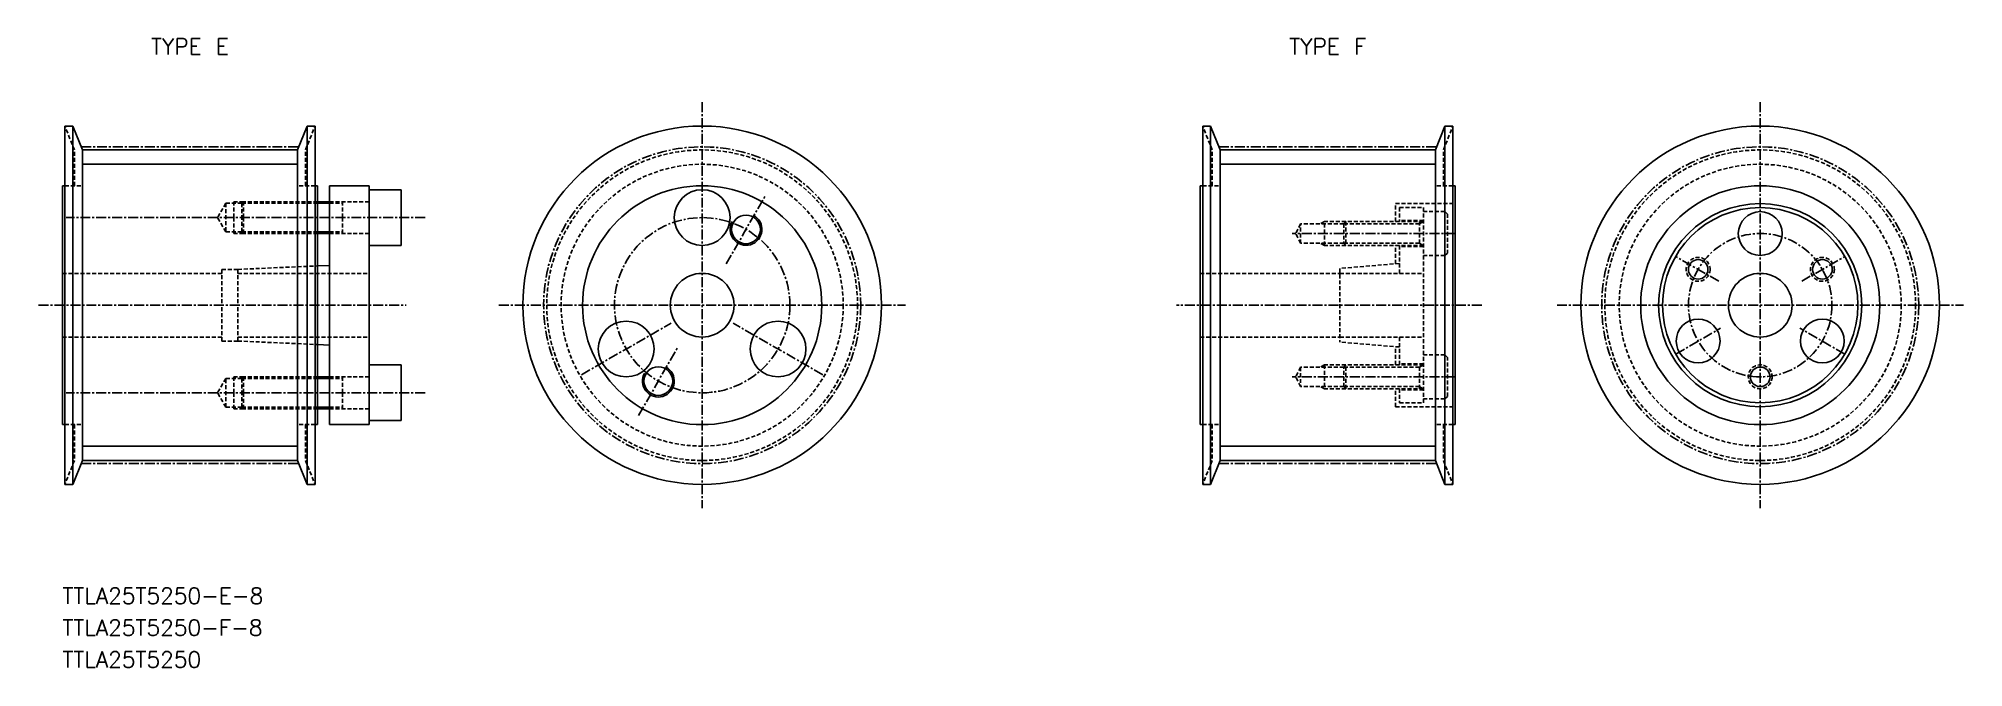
# Model space of a CAD drawing. Extents: x 3845 to 4086, y 24421 to 24500.
import ezdxf
from ezdxf.enums import TextEntityAlignment as Align

# ---------------------------------------------------------------- set-up
doc = ezdxf.new("R2010")
doc.units = 0
doc.linetypes.add('CENTER', pattern=[2, 1.25, -0.25, 0.25, -0.25])
doc.linetypes.add('DASHED', pattern=[0.75, 0.5, -0.25])
doc.layers.get('0').update_dxf_attribs({"linetype": 'CONTINUOUS'})
doc.layers.add('CENTER', color=1, linetype='CENTER')
doc.styles.add('MISUMI', font='txt.shx')

msp = doc.modelspace()

# ---------------------------------------------------------------- linework, layer by layer
at = {"color": 1, "linetype": 'CENTER'}
for p, q in [((3927.93, 24492.49), (3927.93, 24441.49)), ((4060.69, 24492.49), (4060.69, 24441.49)), ((3850, 24486.88), (3877.31, 24486.88)), ((3992.77, 24486.88), (4020.08, 24486.88)), ((3844.66, 24466.99), (3890.79, 24466.99)), ((3902.43, 24466.99), (3953.43, 24466.99)), ((4035.19, 24466.99), (4086.19, 24466.99)), ((3850, 24447.09), (3877.31, 24447.09)), ((3992.77, 24447.09), (4020.08, 24447.09))]:
    msp.add_line(p, q, dxfattribs=at)
at = {"color": 7, "linetype": 'CONTINUOUS'}
for p, q in [((3847.96, 24489.49), (3847.96, 24466.99)), ((3848.96, 24489.49), (3847.96, 24489.49)), ((3848.96, 24489.49), (3848.96, 24466.99)), ((3850.16, 24486.49), (3848.96, 24489.49)), ((3877.16, 24486.49), (3878.36, 24489.49)), ((3878.36, 24489.49), (3878.36, 24466.99)), ((3878.36, 24489.49), (3879.36, 24489.49)), ((3879.36, 24489.49), (3879.36, 24466.99)), ((3990.73, 24489.49), (3990.73, 24466.99)), ((3991.73, 24489.49), (3990.73, 24489.49)), ((3991.73, 24489.49), (3991.73, 24466.99)), ((3992.93, 24486.49), (3991.73, 24489.49)), ((4019.93, 24486.49), (4021.13, 24489.49)), ((4021.13, 24489.49), (4021.13, 24466.99)), ((4021.13, 24489.49), (4022.13, 24489.49)), ((4022.13, 24489.49), (4022.13, 24466.99)), ((3850.16, 24486.49), (3877.16, 24486.49)), ((3850.16, 24481.99), (3850.16, 24486.49)), ((3877.16, 24481.99), (3877.16, 24486.49)), ((3992.93, 24486.49), (4019.93, 24486.49)), ((3992.93, 24481.99), (3992.93, 24486.49)), ((4019.93, 24481.99), (4019.93, 24486.49)), ((3847.66, 24466.99), (3847.66, 24481.99)), ((3847.66, 24481.99), (3847.96, 24481.99)), ((3850.16, 24481.99), (3850.16, 24466.99)), ((3877.16, 24481.99), (3877.16, 24466.99)), ((3879.66, 24481.99), (3879.36, 24481.99)), ((3879.66, 24466.99), (3879.66, 24481.99)), ((3881.16, 24479.99), (3879.66, 24479.99)), ((3881.16, 24481.99), (3886.16, 24481.99)), ((3881.16, 24481.99), (3881.16, 24479.99)), ((3881.16, 24479.99), (3881.16, 24475.99)), ((3886.16, 24481.99), (3886.16, 24481.49)), ((3886.16, 24481.49), (3890.16, 24481.49)), ((3886.16, 24481.49), (3886.16, 24474.49)), ((3890.16, 24481.49), (3890.16, 24477.99)), ((3990.43, 24466.99), (3990.43, 24481.99)), ((3990.43, 24481.99), (3990.73, 24481.99)), ((3992.93, 24481.99), (3992.93, 24466.99)), ((4019.93, 24481.99), (4019.93, 24466.99)), ((4022.43, 24481.99), (4022.13, 24481.99)), ((4022.43, 24466.99), (4022.43, 24481.99)), ((3890.16, 24474.49), (3890.16, 24477.99)), ((3881.16, 24475.99), (3879.66, 24475.99)), ((3881.16, 24475.99), (3881.16, 24471.99)), ((3886.16, 24474.49), (3886.16, 24466.99)), ((3886.16, 24474.49), (3890.16, 24474.49)), ((3881.16, 24471.99), (3879.66, 24471.92)), ((3881.16, 24471.99), (3881.16, 24466.99)), ((3847.66, 24466.99), (3847.66, 24451.99)), ((3847.96, 24444.49), (3847.96, 24466.99)), ((3848.96, 24444.49), (3848.96, 24466.99)), ((3850.16, 24451.99), (3850.16, 24466.99)), ((3877.16, 24451.99), (3877.16, 24466.99)), ((3878.36, 24444.49), (3878.36, 24466.99)), ((3879.36, 24444.49), (3879.36, 24466.99)), ((3879.66, 24466.99), (3879.66, 24451.99)), ((3881.16, 24461.99), (3881.16, 24466.99)), ((3886.16, 24459.49), (3886.16, 24466.99)), ((3990.43, 24466.99), (3990.43, 24451.99)), ((3990.73, 24444.49), (3990.73, 24466.99)), ((3991.73, 24444.49), (3991.73, 24466.99)), ((3992.93, 24451.99), (3992.93, 24466.99)), ((4019.93, 24451.99), (4019.93, 24466.99)), ((4021.13, 24444.49), (4021.13, 24466.99)), ((4022.13, 24444.49), (4022.13, 24466.99)), ((4022.43, 24466.99), (4022.43, 24451.99)), ((3881.16, 24461.99), (3879.66, 24462.05)), ((3881.16, 24457.99), (3881.16, 24461.99)), ((3886.16, 24459.49), (3890.16, 24459.49)), ((3886.16, 24452.49), (3886.16, 24459.49)), ((3890.16, 24459.49), (3890.16, 24455.99)), ((3881.16, 24457.99), (3879.66, 24457.99)), ((3881.16, 24453.99), (3881.16, 24457.99)), ((3890.16, 24452.49), (3890.16, 24455.99)), ((3881.16, 24453.99), (3879.66, 24453.99)), ((3881.16, 24451.99), (3881.16, 24453.99)), ((3847.66, 24451.99), (3847.96, 24451.99)), ((3850.16, 24451.99), (3850.16, 24447.49)), ((3877.16, 24451.99), (3877.16, 24447.49)), ((3879.66, 24451.99), (3879.36, 24451.99)), ((3881.16, 24451.99), (3886.16, 24451.99)), ((3886.16, 24452.49), (3890.16, 24452.49)), ((3886.16, 24451.99), (3886.16, 24452.49)), ((3990.43, 24451.99), (3990.73, 24451.99)), ((3992.93, 24451.99), (3992.93, 24447.49)), ((4019.93, 24451.99), (4019.93, 24447.49)), ((4022.43, 24451.99), (4022.13, 24451.99)), ((3850.16, 24447.49), (3848.96, 24444.49)), ((3850.16, 24447.49), (3877.16, 24447.49)), ((3877.16, 24447.49), (3878.36, 24444.49)), ((3992.93, 24447.49), (3991.73, 24444.49)), ((3992.93, 24447.49), (4019.93, 24447.49)), ((4019.93, 24447.49), (4021.13, 24444.49)), ((3848.96, 24444.49), (3847.96, 24444.49)), ((3878.36, 24444.49), (3879.36, 24444.49)), ((3991.73, 24444.49), (3990.73, 24444.49)), ((4021.13, 24444.49), (4022.13, 24444.49))]:
    msp.add_line(p, q, dxfattribs=at)
at = {"color": 3, "linetype": 'DASHED'}
for p, q in [((3849.16, 24486.49), (3847.96, 24489.49)), ((3878.16, 24486.49), (3879.36, 24489.49)), ((3991.93, 24486.49), (3990.73, 24489.49)), ((4020.93, 24486.49), (4022.13, 24489.49)), ((3849.16, 24481.99), (3849.16, 24486.49)), ((3878.16, 24481.99), (3878.16, 24486.49)), ((3991.93, 24481.99), (3991.93, 24486.49)), ((4020.93, 24481.99), (4020.93, 24486.49)), ((3847.96, 24481.99), (3850.16, 24481.99)), ((3869.16, 24479.99), (3869.16, 24477.99)), ((3870.36, 24479.99), (3869.16, 24479.99)), ((3870.36, 24479.99), (3870.16, 24479.79)), ((3879.66, 24479.99), (3870.36, 24479.99)), ((3870.36, 24479.99), (3870.36, 24477.99)), ((3879.36, 24481.99), (3877.16, 24481.99)), ((3886.16, 24479.99), (3881.16, 24479.99)), ((3882.82, 24479.99), (3882.82, 24477.99)), ((3990.73, 24481.99), (3992.93, 24481.99)), ((4022.13, 24481.99), (4019.93, 24481.99)), ((3868.16, 24479.79), (3867.12, 24477.99)), ((3868.16, 24476.19), (3867.12, 24477.99)), ((3868.16, 24479.79), (3868.16, 24476.19)), ((3870.16, 24479.79), (3868.16, 24479.79)), ((3869.16, 24475.99), (3869.16, 24477.99)), ((3870.16, 24479.79), (3879.66, 24479.79)), ((3870.16, 24479.79), (3870.16, 24477.99)), ((3870.16, 24476.19), (3870.16, 24477.99)), ((3870.36, 24475.99), (3870.36, 24477.99)), ((3881.16, 24479.79), (3882.82, 24479.79)), ((3882.82, 24475.99), (3882.82, 24477.99)), ((4006.01, 24477.49), (4005.54, 24477.22)), ((4008.7, 24477.49), (4006.01, 24477.49)), ((4006.01, 24474.49), (4006.01, 24477.49)), ((4008.43, 24477.22), (4008.7, 24477.49)), ((4018.43, 24477.49), (4008.7, 24477.49)), ((4008.7, 24477.49), (4008.7, 24474.49)), ((4014.93, 24479.74), (4022.43, 24479.74)), ((4014.93, 24477.49), (4014.93, 24479.74)), ((4015.43, 24479.24), (4018.43, 24479.24)), ((4015.43, 24479.24), (4015.43, 24477.49)), ((4018.43, 24477.64), (4015.43, 24477.64)), ((4017.93, 24477.49), (4017.93, 24474.49)), ((4017.93, 24477.22), (4018.39, 24477.49)), ((4018.43, 24479.24), (4018.43, 24454.74)), ((4021.13, 24478.74), (4018.43, 24478.74)), ((4021.13, 24478.74), (4021.13, 24473.24)), ((4021.13, 24478.74), (4021.43, 24478.44)), ((4021.43, 24478.44), (4021.43, 24473.54)), ((3870.16, 24476.19), (3868.16, 24476.19)), ((3870.36, 24475.99), (3869.16, 24475.99)), ((3870.16, 24476.19), (3879.66, 24476.19)), ((3870.36, 24475.99), (3870.16, 24476.19)), ((3879.66, 24475.99), (3870.36, 24475.99)), ((3881.16, 24476.19), (3882.82, 24476.19)), ((3886.16, 24475.99), (3881.16, 24475.99)), ((4003.01, 24477.22), (4002.43, 24475.99)), ((4003.01, 24474.76), (4002.43, 24475.99)), ((4002.44, 24475.99), (4002.44, 24475.99)), ((4008.43, 24477.22), (4003.01, 24477.22)), ((4003.01, 24474.76), (4003.01, 24477.22)), ((4017.93, 24477.22), (4008.43, 24477.22)), ((4008.43, 24477.22), (4008.43, 24474.76)), ((4003, 24474.79), (4003, 24474.79)), ((4008.43, 24474.76), (4003, 24474.76)), ((4006, 24474.49), (4005.53, 24474.76)), ((4008.7, 24474.49), (4006, 24474.49)), ((4017.93, 24474.76), (4008.43, 24474.76)), ((4008.7, 24474.49), (4008.43, 24474.76)), ((4018.43, 24474.49), (4008.7, 24474.49)), ((4014.93, 24472.19), (4014.93, 24474.49)), ((4015.43, 24474.49), (4015.43, 24470.99)), ((4018.43, 24474.34), (4015.43, 24474.34)), ((4017.93, 24474.76), (4018.39, 24474.49)), ((4021.13, 24473.24), (4018.43, 24473.24)), ((4021.13, 24473.24), (4021.43, 24473.54)), ((3847.66, 24470.99), (3867.66, 24470.99)), ((3867.66, 24471.49), (3867.66, 24466.99)), ((3867.66, 24471.49), (3869.66, 24471.49)), ((3869.66, 24471.49), (3879.66, 24471.92)), ((3869.66, 24471.49), (3869.66, 24466.99)), ((3869.66, 24470.99), (3886.16, 24470.99)), ((3990.43, 24470.99), (4007.93, 24470.99)), ((4015.43, 24472.24), (4007.93, 24471.61)), ((4007.93, 24471.61), (4007.93, 24462.36)), ((4007.93, 24470.99), (4018.43, 24470.99)), ((3867.66, 24462.49), (3867.66, 24466.99)), ((3869.66, 24462.49), (3869.66, 24466.99)), ((3847.66, 24462.99), (3867.66, 24462.99)), ((3869.66, 24462.99), (3886.16, 24462.99)), ((3990.43, 24462.99), (4007.93, 24462.99)), ((4007.93, 24462.99), (4018.43, 24462.99)), ((4015.43, 24462.99), (4015.43, 24459.49)), ((3867.66, 24462.49), (3869.66, 24462.49)), ((3869.66, 24462.49), (3879.66, 24462.05)), ((4015.43, 24461.74), (4007.93, 24462.36)), ((4014.93, 24459.49), (4014.93, 24461.78)), ((4021.13, 24460.74), (4018.43, 24460.74)), ((4021.13, 24455.24), (4021.13, 24460.74)), ((4021.13, 24460.74), (4021.43, 24460.44)), ((4003.01, 24459.22), (4002.43, 24457.99)), ((4008.43, 24459.22), (4003, 24459.22)), ((4003, 24459.19), (4003, 24459.19)), ((4003.01, 24459.22), (4003.01, 24456.76)), ((4006, 24459.49), (4005.53, 24459.22)), ((4008.7, 24459.49), (4006, 24459.49)), ((4006.01, 24459.49), (4006.01, 24456.49)), ((4008.7, 24459.49), (4008.43, 24459.22)), ((4017.93, 24459.22), (4008.43, 24459.22)), ((4008.43, 24456.76), (4008.43, 24459.22)), ((4018.43, 24459.49), (4008.7, 24459.49)), ((4008.7, 24456.49), (4008.7, 24459.49)), ((4018.43, 24459.64), (4015.43, 24459.64)), ((4017.93, 24456.49), (4017.93, 24459.49)), ((4017.93, 24459.22), (4018.39, 24459.49)), ((4021.43, 24455.54), (4021.43, 24460.44)), ((3868.16, 24457.79), (3867.12, 24455.99)), ((3868.16, 24454.19), (3867.12, 24455.99)), ((3868.16, 24454.19), (3868.16, 24457.79)), ((3870.16, 24457.79), (3868.16, 24457.79)), ((3869.16, 24457.99), (3869.16, 24455.99)), ((3870.36, 24457.99), (3869.16, 24457.99)), ((3869.16, 24453.99), (3869.16, 24455.99)), ((3870.36, 24457.99), (3870.16, 24457.79)), ((3870.16, 24457.79), (3879.66, 24457.79)), ((3870.16, 24457.79), (3870.16, 24455.99)), ((3870.16, 24454.19), (3870.16, 24455.99)), ((3879.66, 24457.99), (3870.36, 24457.99)), ((3870.36, 24457.99), (3870.36, 24455.99)), ((3870.36, 24453.99), (3870.36, 24455.99)), ((3886.16, 24457.99), (3881.16, 24457.99)), ((3881.16, 24457.79), (3882.82, 24457.79)), ((3882.82, 24457.99), (3882.82, 24455.99)), ((3882.82, 24453.99), (3882.82, 24455.99)), ((4003.01, 24456.76), (4002.43, 24457.99)), ((4002.44, 24457.99), (4002.44, 24457.99)), ((4008.43, 24456.76), (4003.01, 24456.76)), ((4006.01, 24456.49), (4005.54, 24456.76)), ((4008.7, 24456.49), (4006.01, 24456.49)), ((4017.93, 24456.76), (4008.43, 24456.76)), ((4008.43, 24456.76), (4008.7, 24456.49)), ((4018.43, 24456.49), (4008.7, 24456.49)), ((4014.93, 24454.24), (4014.93, 24456.49)), ((4015.43, 24456.49), (4015.43, 24454.74)), ((4018.43, 24456.34), (4015.43, 24456.34)), ((4017.93, 24456.76), (4018.39, 24456.49)), ((3870.16, 24454.19), (3868.16, 24454.19)), ((3870.36, 24453.99), (3869.16, 24453.99)), ((3870.16, 24454.19), (3879.66, 24454.19)), ((3870.36, 24453.99), (3870.16, 24454.19)), ((3879.66, 24453.99), (3870.36, 24453.99)), ((3881.16, 24454.19), (3882.82, 24454.19)), ((3886.16, 24453.99), (3881.16, 24453.99)), ((4014.93, 24454.24), (4022.43, 24454.24)), ((4015.43, 24454.74), (4018.43, 24454.74)), ((4021.13, 24455.24), (4018.43, 24455.24)), ((4021.13, 24455.24), (4021.43, 24455.54)), ((3847.96, 24451.99), (3850.16, 24451.99)), ((3849.16, 24451.99), (3849.16, 24447.49)), ((3879.36, 24451.99), (3877.16, 24451.99)), ((3878.16, 24451.99), (3878.16, 24447.49)), ((3990.73, 24451.99), (3992.93, 24451.99)), ((3991.93, 24451.99), (3991.93, 24447.49)), ((4022.13, 24451.99), (4019.93, 24451.99)), ((4020.93, 24451.99), (4020.93, 24447.49)), ((3849.16, 24447.49), (3847.96, 24444.49)), ((3878.16, 24447.49), (3879.36, 24444.49)), ((3991.93, 24447.49), (3990.73, 24444.49)), ((4020.93, 24447.49), (4022.13, 24444.49))]:
    msp.add_line(p, q, dxfattribs=at)
at = {"color": 3, "linetype": 'CONTINUOUS'}
for p, q in [((3850.16, 24484.69), (3877.16, 24484.69)), ((3992.93, 24484.69), (4019.93, 24484.69)), ((3850.16, 24449.29), (3877.16, 24449.29)), ((3992.93, 24449.29), (4019.93, 24449.29))]:
    msp.add_line(p, q, dxfattribs=at)
at = {"color": 3}
for p, q in [((3881.16, 24479.79), (3879.66, 24479.79)), ((3881.16, 24476.19), (3879.66, 24476.19)), ((3881.16, 24457.79), (3879.66, 24457.79)), ((3881.16, 24454.19), (3879.66, 24454.19))]:
    msp.add_line(p, q, dxfattribs=at)
at = {"color": 7, "linetype": 'CONTINUOUS'}
for centre, radius in [((3927.93, 24466.99), 22.5), ((4060.69, 24466.99), 22.5), ((3927.93, 24466.99), 15), ((3927.93, 24466.99), 15), ((3927.93, 24466.99), 15), ((3927.93, 24466.99), 15), ((3927.93, 24477.99), 3.5), ((4060.69, 24466.99), 15), ((3933.43, 24476.51), 1.8), ((4060.69, 24466.99), 12.75), ((4060.69, 24466.99), 12.25), ((4060.69, 24475.99), 2.75), ((4052.9, 24471.49), 1.23), ((4068.49, 24471.49), 1.23), ((3927.93, 24466.99), 4), ((4060.69, 24466.99), 4), ((3918.4, 24461.49), 3.5), ((3937.45, 24461.49), 3.5), ((4052.9, 24462.49), 2.75), ((4068.49, 24462.49), 2.75), ((3922.43, 24457.46), 1.8), ((4060.69, 24457.99), 1.23)]:
    msp.add_circle(centre, radius, dxfattribs=at)
at = {"color": 1, "linetype": 'CENTER'}
for centre in [(3927.93, 24466.99), (4060.69, 24466.99)]:
    msp.add_circle(centre, 19.89, dxfattribs=at)
at = {"color": 3, "linetype": 'DASHED'}
for centre, radius in [((3927.93, 24466.99), 19.5), ((3927.93, 24466.99), 17.7), ((4060.69, 24466.99), 19.5), ((4060.69, 24466.99), 17.7), ((4052.9, 24471.49), 1.5), ((4068.49, 24471.49), 1.5), ((4060.69, 24457.99), 1.5)]:
    msp.add_circle(centre, radius, dxfattribs=at)
at = {"color": 3, "linetype": 'CONTINUOUS'}
for centre in [(3933.43, 24476.51), (3922.43, 24457.46)]:
    msp.add_arc(centre, 2, 150, 62, dxfattribs=at)
at = {"layer": 'CENTER', "color": 1, "linetype": 'CENTER'}
for p, q in [((3927.93, 24484.49), (3927.93, 24471.49)), ((3930.93, 24472.18), (3935.93, 24480.84)), ((3893.16, 24477.99), (3848.12, 24477.99)), ((4022.43, 24475.99), (4001.98, 24475.99)), ((4055.5, 24469.99), (4050.09, 24473.11)), ((4065.89, 24469.99), (4071.3, 24473.11)), ((4025.76, 24466.99), (3987.43, 24466.99)), ((3912.77, 24458.24), (3924.03, 24464.74)), ((3943.08, 24458.24), (3931.82, 24464.74)), ((4050.09, 24460.86), (4055.71, 24464.11)), ((4071.3, 24460.86), (4065.67, 24464.11)), ((3919.93, 24453.13), (3924.93, 24461.79)), ((3893.16, 24455.99), (3848.12, 24455.99)), ((4022.43, 24457.99), (4001.98, 24457.99))]:
    msp.add_line(p, q, dxfattribs=at)
for centre, radius in [((3927.93, 24466.99), 11), ((4060.69, 24466.99), 9)]:
    msp.add_circle(centre, radius, dxfattribs=at)

# ---------------------------------------------------------------- texts
at = {"color": 7, "linetype": 'CONTINUOUS', "style": 'MISUMI'}
for s, p in [('TYPE E', (3863.66, 24499.49)), ('TYPE F', (4006.43, 24499.49))]:
    msp.add_text(s, height=2, dxfattribs=at).set_placement(p, align=Align.MIDDLE_CENTER)
for s, p in [('TTLA25T5250-E-8', (3847.66, 24429.49)), ('TTLA25T5250-F-8', (3847.66, 24425.49)), ('TTLA25T5250', (3847.66, 24421.49))]:
    msp.add_text(s, height=2, dxfattribs=at).set_placement(p)

doc.saveas('drawing.dxf')
